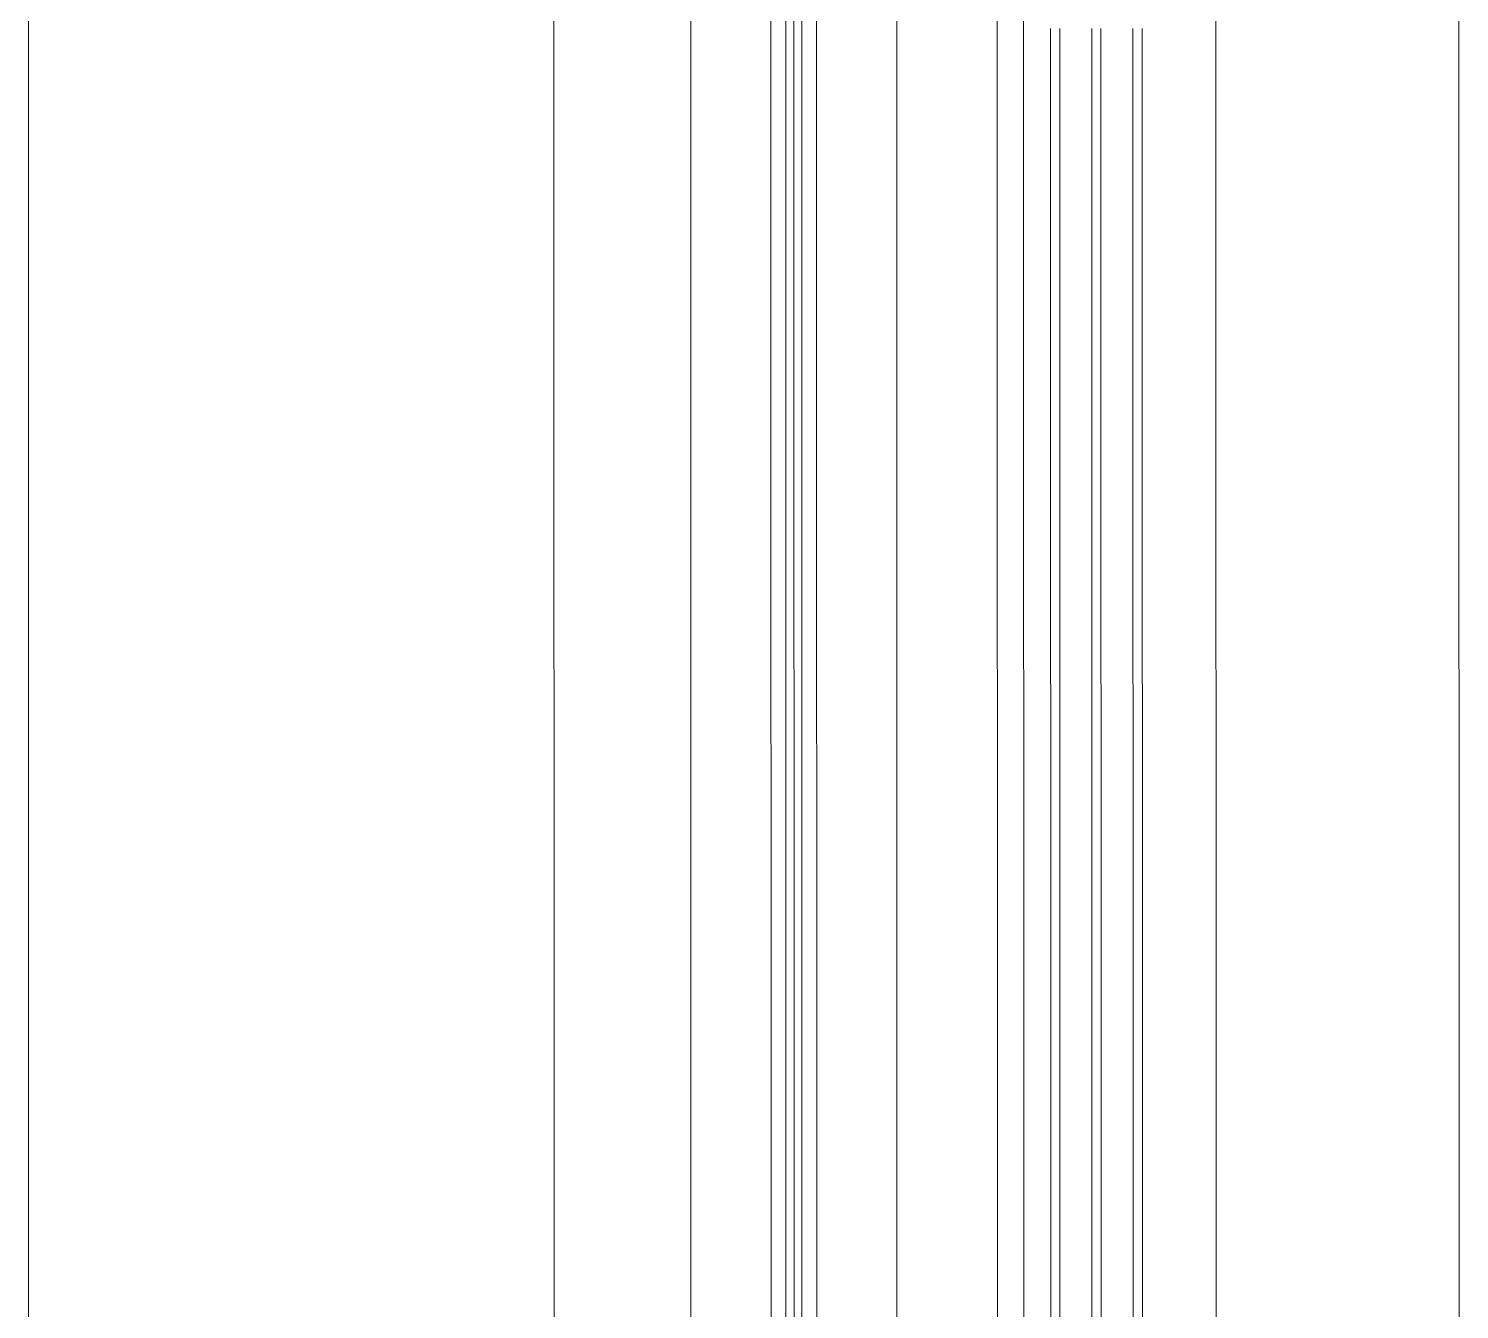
# Model space of a CAD drawing. Header units: metres. Extents: x -0.64 to 0.89, y -0.01 to 0.61.
# Drawn here: x 0.28056 to 0.29306, y 0.39737 to 0.40856 of the extents above; entities that cross this region are included whole.
import ezdxf
from ezdxf.xclip import XClip

# ---------------------------------------------------------------- set-up
doc = ezdxf.new("R2010")
doc.units = ezdxf.units.M
doc.header["$MEASUREMENT"] = 0
doc.header["$XCLIPFRAME"] = 0
doc.linetypes.add('Strichpunkt 6_2_2mm Schnitt', pattern=[0.01, 0.006, -0.002, 0, -0.002])
for name, color, linetype in [('010 Aussenwände', 7, 'Continuous'), ('011_Stift 1.Grau', 7, 'Continuous'), ('013 Fenster', 7, 'Continuous'), ('050 Geländer', 7, 'Continuous'), ('120 Bemassungen Detail', 7, 'Continuous')]:
    doc.layers.add(name, color=color, linetype=linetype)

# ---------------------------------------------------------------- blocks, each defined once
blk = doc.blocks.new('Zeichnung_6_5', base_point=(-3.546987159042529, 0.3636633685485122))
at = {"layer": '010 Aussenwände', "color": 7, "linetype": 'Continuous', "lineweight": 13, "ltscale": 1000}
blk.add_line((0.2851474314175393, 0.4092992388495295), (0.2851519198458726, 0.3794064598299028), dxfattribs=at)
at = {"layer": '011_Stift 1.Grau', "color": 7, "linetype": 'Strichpunkt 6_2_2mm Schnitt', "lineweight": 13, "ltscale": 1000}
for p, q in [((0.2872434371927323, 0.4145293287382327), (0.2872479231817023, 0.379833636239068)), ((0.2863434365703802, 0.4096953182563075), (0.2863479249987135, 0.379833636239068)), ((0.2881434353757212, 0.4096953182563075), (0.2881479238040544, 0.379833636239068))]:
    blk.add_line(p, q, dxfattribs=at)
at = {"layer": '011_Stift 1.Grau', "color": 7, "linetype": 'Continuous', "lineweight": 13, "ltscale": 1000, "flags": 128}
for points in [[(0.2870434631159502, 0.4098027636354146), (0.2870479509435864, 0.3798391470849319)], [(0.2871734631159493, 0.4098027636354146), (0.2871779509435854, 0.3798391470849319)], [(0.2873134631159506, 0.4098027636354146), (0.2873179509435868, 0.3798391470849319)], [(0.2874434631159497, 0.4098027636354146), (0.2874479509435859, 0.3798391470849319)]]:
    blk.add_lwpolyline(points, dxfattribs=at)
at = {"layer": '013 Fenster', "color": 7, "linetype": 'Continuous', "lineweight": 13, "ltscale": 1000}
for p, q in [((0.2890259189307574, 0.380898040185305), (0.2890214329417874, 0.4093067106190865)), ((0.2892559606402899, 0.3813156298969975), (0.2892514722119566, 0.4088252510600844)), ((0.2909356988386582, 0.3813156298969975), (0.2909312104103249, 0.4088252510600844)), ((0.2894918714577407, 0.3815336943330971), (0.2894873830294075, 0.4085610533866811)), ((0.2895718703746914, 0.3815336943330971), (0.2895673819463581, 0.4085610533866811)), ((0.2898518702430636, 0.3815336943330971), (0.2898473818147304, 0.4085610533866811)), ((0.2899318715993775, 0.3815336943330971), (0.2899273831710443, 0.4085610533866811)), ((0.2902118714677497, 0.3815336943330971), (0.2902073830394165, 0.4085610533866811)), ((0.2902918703847004, 0.3815336943330971), (0.2902873819563672, 0.4085610533866811))]:
    blk.add_line(p, q, dxfattribs=at)
at = {"layer": '050 Geländer', "color": 7, "linetype": 'Continuous', "lineweight": 13, "ltscale": 1000}
blk.add_line((0.2930596645951315, 0.3784633702955515), (0.2930551493338028, 0.4124632515104423), dxfattribs=at)
at = {"layer": '120 Bemassungen Detail', "color": 7, "linetype": 'Continuous', "lineweight": 13, "ltscale": 1000}
blk.add_line((0.2805574279996074, 0.3798633696374126), (0.2805574279996074, 0.4098633074441326), dxfattribs=at)

msp = doc.modelspace()

# ---------------------------------------------------------------- block references
at = {"layer": '011_Stift 1.Grau', "color": 7, "linetype": 'Continuous', "lineweight": 13, "ltscale": 1000}
ref = msp.add_blockref('Zeichnung_6_5', (-3.546987159042529, 0.3636633685485122), dxfattribs=at)
XClip(ref).set_block_clipping_path([(0.2394168841950646, 0.2863844754022507), (0.4031196229619455, 0.4274582881007655)])

doc.saveas('drawing.dxf')
